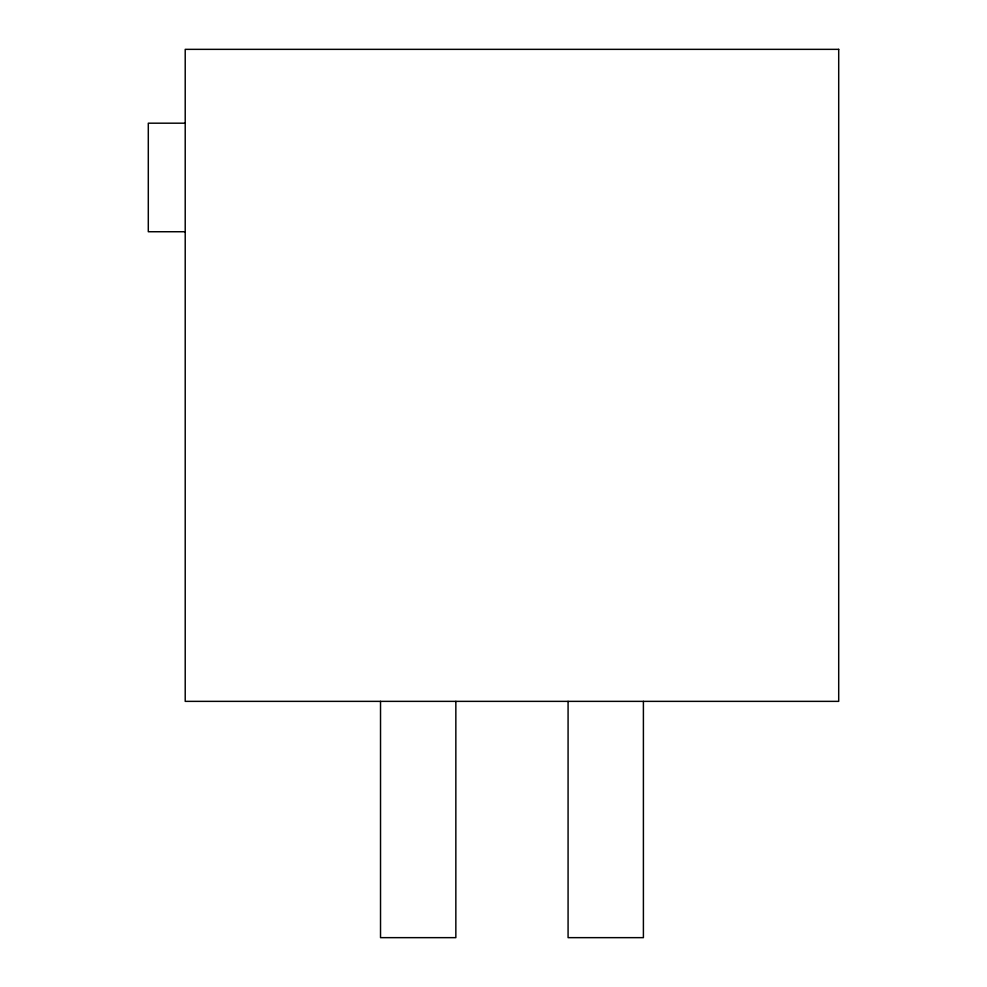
<?xml version="1.0" encoding="UTF-8"?>
<svg xmlns="http://www.w3.org/2000/svg" width="987" height="987" viewBox="0 0 987 987"><rect width="100%" height="100%" fill="white"/><g stroke="black" fill="none" stroke-linecap="round" stroke-linejoin="round"><path stroke-width="1.48" d="M185.211 123.19L148.297 123.19L148.297 231.735L185.211 231.735M643.401 701.362L643.401 937.65L568.08 937.65L568.08 701.362M455.846 701.362L455.846 937.65L380.526 937.65L380.526 701.362M838.703 49.35L185.211 49.35L185.211 701.362L838.703 701.362L838.703 49.35"/></g></svg>
